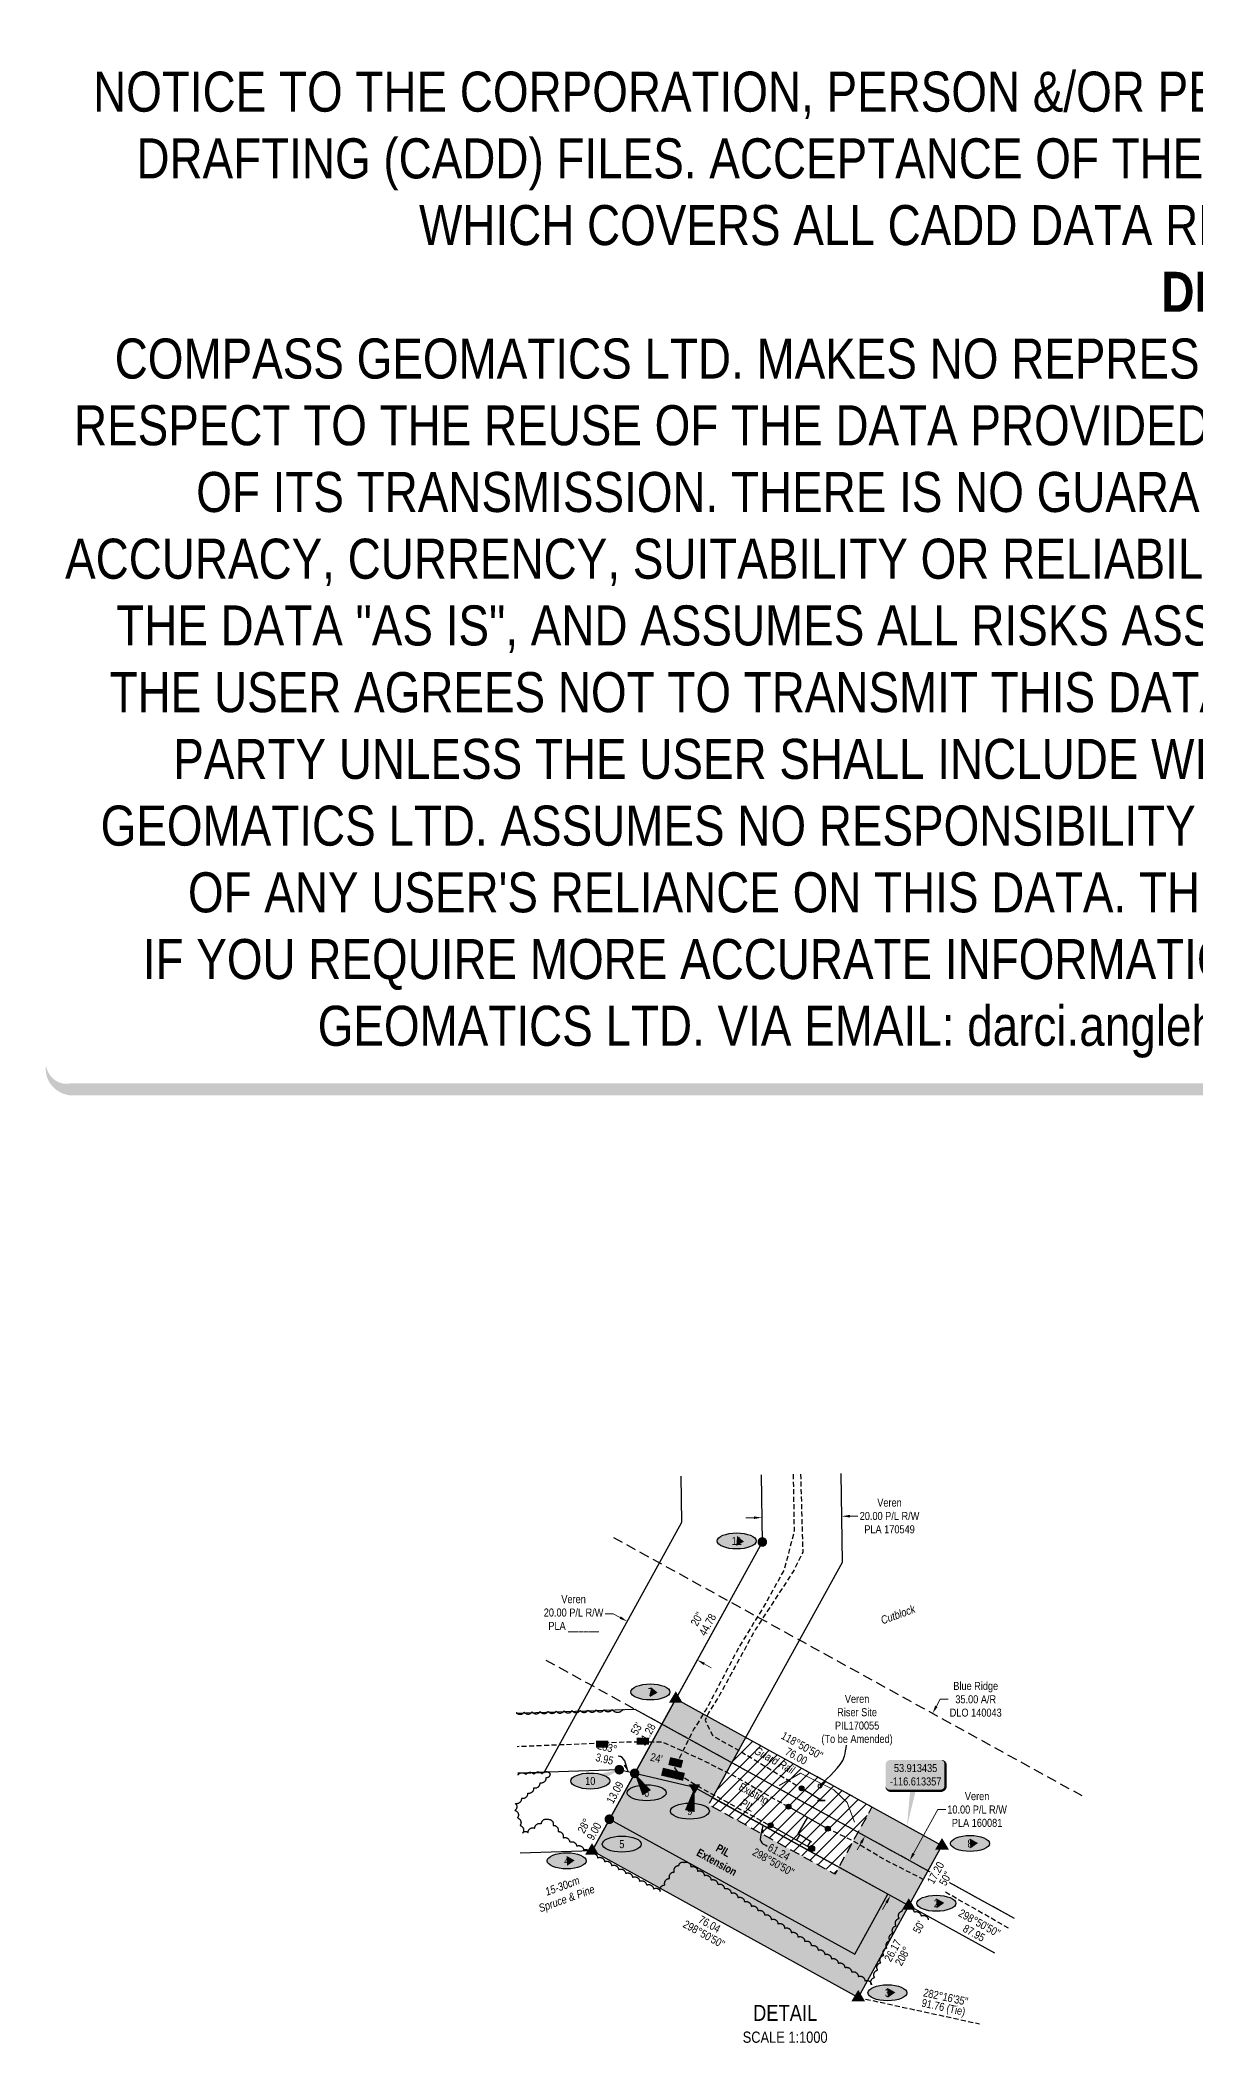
# Model space of a CAD drawing. Extents: x 523732 to 526891, y 5973671 to 5976173.
# Drawn here: x 523732 to 525176, y 5973671 to 5976173 of the extents above; entities that cross this region are included whole.
import ezdxf
from ezdxf.enums import TextEntityAlignment as Align

# ---------------------------------------------------------------- set-up
doc = ezdxf.new("R2010")
doc.units = 0
doc.header["$LTSCALE"] = 5
doc.header["$PDMODE"] = 35
doc.header["$PDSIZE"] = 0.5
for name, pattern in [('0', [1, 1, 0]), ('foc-ACCESSROAD', [3.75, 2.5, -1.25]), ('foc-TIELINE', [1.875, 1.25, -0.625]), ('UG_PIPE', [1.875, 1.25, -0.625])]:
    doc.linetypes.add(name, pattern=pattern)
doc.layers.get('Defpoints').update_dxf_attribs({"color": 9})
for name, color, linetype, lineweight in [('AS-GENERAL', 48, 'Continuous', 18), ('C-RW-T', 13, 'Continuous', 9), ('C-WS-T', 13, 'Continuous', 9), ('F-AR-T', 190, 'Continuous', 9), ('T-TEXT', 48, 'Continuous', 18)]:
    doc.layers.add(name, color=color, linetype=linetype, lineweight=lineweight)
doc.layers.add('AS-PIPE-AG', color=7, linetype='Continuous', true_color=0x7d00fa)
for name, color, linetype in [('AS-PIPE-UG', 44, 'UG_PIPE'), ('AS-SYMBOL', 7, 'Continuous'), ('AS-UNDERLAY-H', 141, 'Continuous'), ('C-RW', 13, 'Continuous'), ('C-WS', 13, 'foc-ACCESSROAD'), ('CG-NOTES', 7, 'Continuous'), ('DETAIL-T', 7, 'Continuous'), ('F-AR', 190, 'foc-ACCESSROAD'), ('L-BD', 7, 'Continuous'), ('L-BD1', 253, 'Continuous'), ('L-MON', 1, 'Continuous'), ('L-TIE', 7, 'foc-TIELINE'), ('P-ELEVATION', 7, 'Continuous'), ('P-PROPOSED', 10, 'Continuous'), ('P-PROPOSED-EXISTING-H', 59, 'Continuous'), ('P-PROPOSED-H', 21, 'Continuous'), ('P-TXT', 4, 'Continuous'), ('T-BUSH', 110, '0'), ('T-BUSH-T', 110, 'Continuous')]:
    doc.layers.add(name, color=color, linetype=linetype)
doc.layers.add('DISCLAIMER', color=7, linetype='Continuous', plot=False)
doc.styles.add('80', font='ARIALN.TTF', dxfattribs={"height": 10})
doc.styles.add('80CG', font='ARIALN.TTF', dxfattribs={"height": 10})
doc.styles.add('80L', font='ARIALN.TTF', dxfattribs={"height": 10})
doc.dimstyles.new('Compass 5 000', dxfattribs={"dimscale": 5, "dimtxt": 9, "dimasz": 2, "dimexe": 0.2, "dimexo": 0.0625, "dimgap": 0.5, "dimtad": 0, "dimtih": 1, "dimtoh": 1, "dimzin": 0, "dimdsep": 46, "dimtxsty": '80CG', "dimcen": 0.1, "dimse1": 1, "dimse2": 1, "dimclrd": 256, "dimclrt": 256, "dimaunit": 1, "dimadec": 4, "dimazin": 0, "dimtfac": 0.06, "dimtofl": 0, "dimtmove": 0, "dimatfit": 1, "dimfxl": 0.2, "dimtolj": 1, "dimtzin": 0, "dimlwd": -1, "dimarcsym": 0})

# ---------------------------------------------------------------- blocks, each defined once
blk = doc.blocks.new('RISER')
h = blk.add_hatch(color=255)
h.dxf.hatch_style = 1
edge = h.paths.add_edge_path()
edge.add_arc((0, 0), 0.7, 0, 360)
blk.add_hatch(color=13).paths.add_polyline_path([(0.58, -0.15), (-0.58, -0.15, 0.774597)])
at = {"color": 13}
blk.add_line((-0.58, -0.15), (0.58, -0.15), dxfattribs=at)
blk.add_circle((0, 0), 0.6, dxfattribs=at)
blk = doc.blocks.new('fdia')
at = {"color": 255, "const_width": 1}
blk.add_lwpolyline([(-0.5, 0, 1), (0.5, 0, 1)], format="xyb", close=True, dxfattribs=at)
blk = doc.blocks.new('Fdiaa')
blk.add_blockref('fdia', (0, 0))
blk = doc.blocks.new('fdib')
at = {"color": 1, "const_width": 1.6}
blk.add_lwpolyline([(-0.4, 0, 1), (0.4, 0, 1)], format="xyb", close=True, dxfattribs=at)
at = {"color": 1}
blk.add_circle((0, 0), 0.8, dxfattribs=at)
blk = doc.blocks.new('Fdibb')
blk.add_blockref('fdib', (0, 0))
blk = doc.blocks.new('fdicc')
for name in ['Fdibb', 'Fdiaa']:
    blk.add_blockref(name, (0, 0))
blk = doc.blocks.new('FDI')
blk.add_blockref('fdicc', (0, 0))
blk = doc.blocks.new('*D446')
at = {"layer": 'C-RW-T', "transparency": 16777216}
for p, q in [((524623.9, 5974327.5), (524613.9, 5974327.3)), ((524743.9, 5974329.4), (524753.9, 5974329.6))]:
    blk.add_line(p, q, dxfattribs=at)
at = {"layer": 'C-RW-T', "linetype": 'Continuous', "transparency": 16777216}
for points in [[(524623.9, 5974329.1), (524624, 5974325.8), (524633.9, 5974327.6)], [(524743.8, 5974331.1), (524743.9, 5974327.7), (524733.9, 5974329.2)]]:
    blk.add_solid(points, dxfattribs=at)
at = {"layer": 'Defpoints', "color": 0, "linetype": 'Continuous', "transparency": 16777216}
for p in [(524633.8, 5974337.5), (524733.7, 5974339.1), (524733.9, 5974329.2)]:
    blk.add_point(p, dxfattribs=at)
at = {"layer": 'C-RW-T', "linetype": 'Continuous', "transparency": 16777216, "insert": (524793.4, 5974329.6), "char_height": 10, "attachment_point": 5, "style": '80CG'}
blk.add_mtext('\\A1;Veren\\P20.00 P/L R/W\\PPLA 170549', dxfattribs=at)
blk = doc.blocks.new('*D447')
at = {"layer": 'Defpoints', "color": 0, "linetype": 'Continuous', "transparency": 16777216}
for p in [(524847.2, 5974083.1), (524870.6, 5974070.2), (524786.2, 5973917)]:
    blk.add_point(p, dxfattribs=at)
at = {"layer": 'F-AR-T', "transparency": 16777216}
for p, q in [((524852, 5974091.9), (524856.8, 5974100.6)), ((524856.8, 5974100.6), (524866.8, 5974100.6)), ((524757.9, 5973921.2), (524753.1, 5973912.4))]:
    blk.add_line(p, q, dxfattribs=at)
at = {"layer": 'F-AR-T', "linetype": 'Continuous', "transparency": 16777216}
for points in [[(524850.5, 5974092.7), (524853.5, 5974091.1), (524847.2, 5974083.1)], [(524756.5, 5973922), (524759.4, 5973920.4), (524762.8, 5973929.9)]]:
    blk.add_solid(points, dxfattribs=at)
at = {"layer": 'F-AR-T', "linetype": 'Continuous', "transparency": 16777216, "insert": (524901.1, 5974100.6), "char_height": 10, "attachment_point": 5, "style": '80CG'}
blk.add_mtext('\\A1;Blue Ridge\\P35.00 A/R\\PDLO 140043', dxfattribs=at)
blk = doc.blocks.new('*D448')
at = {"layer": 'C-RW-T', "transparency": 16777216}
for p, q in [((524823.4, 5973907.9), (524853.7, 5973962.9)), ((524853.7, 5973962.9), (524863.7, 5973962.9)), ((524789.6, 5973846.6), (524784.8, 5973837.9))]:
    blk.add_line(p, q, dxfattribs=at)
at = {"layer": 'C-RW-T', "linetype": 'Continuous', "transparency": 16777216}
for points in [[(524821.9, 5973908.7), (524824.9, 5973907.1), (524818.6, 5973899.2)], [(524788.2, 5973847.4), (524791.1, 5973845.8), (524794.5, 5973855.4)]]:
    blk.add_solid(points, dxfattribs=at)
at = {"layer": 'Defpoints', "color": 0, "linetype": 'Continuous', "transparency": 16777216}
for p in [(524818.6, 5973899.2), (524822.4, 5973897.1), (524798.2, 5973853.3)]:
    blk.add_point(p, dxfattribs=at)
at = {"layer": 'C-RW-T', "linetype": 'Continuous', "transparency": 16777216, "insert": (524902.8, 5973962.9), "char_height": 10, "attachment_point": 5, "style": '80CG'}
blk.add_mtext('\\A1;Veren\\P10.00 P/L R/W\\PPLA 160081', dxfattribs=at)
blk = doc.blocks.new('*D449')
at = {"layer": 'C-RW-T', "transparency": 16777216}
for p, q in [((524448.2, 5974207.6), (524438.2, 5974207.6)), ((524456.9, 5974202.7), (524448.2, 5974207.6)), ((524561.9, 5974144.9), (524570.6, 5974140.1))]:
    blk.add_line(p, q, dxfattribs=at)
at = {"layer": 'C-RW-T', "linetype": 'Continuous', "transparency": 16777216}
for points in [[(524457.7, 5974204.2), (524456.1, 5974201.3), (524465.7, 5974197.9)], [(524562.7, 5974146.4), (524561.1, 5974143.5), (524553.1, 5974149.7)]]:
    blk.add_solid(points, dxfattribs=at)
at = {"layer": 'Defpoints', "color": 0, "linetype": 'Continuous', "transparency": 16777216}
for p in [(524478.2, 5974220.6), (524465.7, 5974197.9), (524565.6, 5974172.5)]:
    blk.add_point(p, dxfattribs=at)
at = {"layer": 'C-RW-T', "linetype": 'Continuous', "transparency": 16777216, "insert": (524398.6, 5974207.6), "char_height": 10, "attachment_point": 5, "style": '80CG'}
blk.add_mtext('\\A1;Veren\\P20.00 P/L R/W\\PPLA ______', dxfattribs=at)
blk = doc.blocks.new('*U453')
h = blk.add_hatch(color=254)
edge = h.paths.add_edge_path()
edge.add_line((-31.5, -20), (31.5, -20))
edge.add_arc((31.5, -14), 6, 270, 360)
edge.add_line((37.5, -14), (37.5, 12.5))
edge.add_arc((31.5, 12.5), 6, 0, 90)
edge.add_line((31.5, 18.5), (-31.5, 18.5))
edge.add_arc((-31.5, 12.5), 6, 90, 180)
edge.add_line((-37.5, 12.5), (-37.5, -14))
edge.add_arc((-31.5, -14), 6, 180, 270)
at = {"color": 1, "flags": 128}
blk.add_lwpolyline([(-31.5, -20, 3, 3, 0), (31.5, -20, 3, 3, 0.414214), (37.5, -14, 3, 3, 0), (37.5, 12.5, 3, 0, 0.414214), (31.5, 18.5, 0, 0, 0), (-31.5, 18.5, 0, 0, 0.414214), (-37.5, 12.5, 0, 0, 0), (-37.5, -14, 0, 3, 0.414214)], format="xyseb", close=True, dxfattribs=at)
blk.add_lwpolyline([(-10.7, -64.3, 0, 10, 0), (0, 0, 5, 5, 0)], format="xyseb", dxfattribs=at)
at = {"color": 1, "style": '80'}
blk.add_attdef('ENTER_TEXT_001', (-36, -5), '', height=10, dxfattribs=at)
blk = doc.blocks.new('PIG')
h = blk.add_hatch(color=255)
h.dxf.hatch_style = 1
edge = h.paths.add_edge_path()
edge.add_arc((0, 0), 0.85, 0, 360)
at = {"layer": 'AS-SYMBOL'}
h = blk.add_hatch(color=13, dxfattribs=at)
h.dxf.hatch_style = 1
h.paths.add_polyline_path([(-0.1, 0, 1), (-0.55, 0, 1)])
h = blk.add_hatch(color=13, dxfattribs=at)
h.dxf.hatch_style = 1
h.paths.add_polyline_path([(0.1, 0, 1), (0.55, 0, 1)])
at = {"layer": 'AS-SYMBOL', "color": 13}
for centre, radius in [((0, 0), 0.75), ((-0.33, 0), 0.225), ((0.33, 0), 0.225)]:
    blk.add_circle(centre, radius, dxfattribs=at)
blk = doc.blocks.new('TRIA')
blk.add_hatch(color=255).paths.add_polyline_path([(-0.04, 1.52), (-1.47, -0.87), (1.39, -0.87)])
blk = doc.blocks.new('Hybrid_EC')
at = {"color": 251}
for points in [[(-1.3, -0.74), (0, 1.42), (1.3, -0.74)], [(0.47, -0.26), (0, 0.53), (-0.47, -0.26)]]:
    blk.add_lwpolyline(points, close=True, dxfattribs=at)
at = {"layer": 'Defpoints'}
blk.add_circle((0, 0), 0.05, dxfattribs=at)
at = {"xscale": 1.2, "yscale": 1.2, "zscale": 1.2}
blk.add_blockref('TRIA', (0.05, 0.06), dxfattribs=at)
blk = doc.blocks.new('*U459')
at = {"layer": 'P-ELEVATION'}
h = blk.add_hatch(color=111, dxfattribs=at)
h.dxf.hatch_style = 1
edge = h.paths.add_edge_path()
edge.add_ellipse((0, 0), major_axis=(-24.4, 0), ratio=0.410256, start_angle=0, end_angle=360)
at = {"layer": 'P-ELEVATION', "color": 7, "flags": 128}
blk.add_lwpolyline([(0, 0, 12.5, 0, 0), (-15.6, 31.1, 0, 0, 0)], format="xyseb", dxfattribs=at)
at = {"layer": 'P-ELEVATION', "color": 7}
blk.add_ellipse((0, 0), major_axis=(-24.4, 0), ratio=0.410256, dxfattribs=at)
at = {"layer": 'P-ELEVATION', "style": '80'}
blk.add_attdef('ELEVATION', text='', height=10, dxfattribs=at).set_placement((0, 0), align=Align.MIDDLE_CENTER)
blk = doc.blocks.new('*U460')
at = {"layer": 'P-ELEVATION'}
h = blk.add_hatch(color=111, dxfattribs=at)
h.dxf.hatch_style = 1
edge = h.paths.add_edge_path()
edge.add_ellipse((0, 0), major_axis=(-24.4, 0), ratio=0.410256, start_angle=0, end_angle=360)
at = {"layer": 'P-ELEVATION', "color": 7, "flags": 128}
blk.add_lwpolyline([(0, 0, 12.5, 0, 0), (-15.1, 24.2, 0, 0, 0)], format="xyseb", dxfattribs=at)
at = {"layer": 'P-ELEVATION', "color": 7}
blk.add_ellipse((0, 0), major_axis=(-24.4, 0), ratio=0.410256, dxfattribs=at)
at = {"layer": 'P-ELEVATION', "style": '80'}
blk.add_attdef('ELEVATION', text='', height=10, dxfattribs=at).set_placement((0, 0), align=Align.MIDDLE_CENTER)
blk = doc.blocks.new('*U461')
at = {"layer": 'P-ELEVATION'}
h = blk.add_hatch(color=111, dxfattribs=at)
h.dxf.hatch_style = 1
edge = h.paths.add_edge_path()
edge.add_ellipse((0, 0), major_axis=(-24.4, 0), ratio=0.410256, start_angle=0, end_angle=360)
at = {"layer": 'P-ELEVATION', "color": 7, "flags": 128}
blk.add_lwpolyline([(0, 0, 12.5, 0, 0), (36.4, 14.1, 0, 0, 0)], format="xyseb", dxfattribs=at)
at = {"layer": 'P-ELEVATION', "color": 7}
blk.add_ellipse((0, 0), major_axis=(-24.4, 0), ratio=0.410256, dxfattribs=at)
at = {"layer": 'P-ELEVATION', "style": '80'}
blk.add_attdef('ELEVATION', text='', height=10, dxfattribs=at).set_placement((0, 0), align=Align.MIDDLE_CENTER)
blk = doc.blocks.new('*U462')
at = {"layer": 'P-ELEVATION'}
h = blk.add_hatch(color=111, dxfattribs=at)
h.dxf.hatch_style = 1
edge = h.paths.add_edge_path()
edge.add_ellipse((0, 0), major_axis=(-24.4, 0), ratio=0.410256, start_angle=0, end_angle=360)
at = {"layer": 'P-ELEVATION', "color": 7, "flags": 128}
blk.add_lwpolyline([(0, 0, 12.5, 0, 0), (9.1, -0.8, 0, 0, 0)], format="xyseb", dxfattribs=at)
at = {"layer": 'P-ELEVATION', "color": 7}
blk.add_ellipse((0, 0), major_axis=(-24.4, 0), ratio=0.410256, dxfattribs=at)
at = {"layer": 'P-ELEVATION', "style": '80'}
blk.add_attdef('ELEVATION', text='', height=10, dxfattribs=at).set_placement((0, 0), align=Align.MIDDLE_CENTER)
blk = doc.blocks.new('*U463')
at = {"layer": 'P-ELEVATION'}
h = blk.add_hatch(color=111, dxfattribs=at)
h.dxf.hatch_style = 1
edge = h.paths.add_edge_path()
edge.add_ellipse((0, 0), major_axis=(-24.4, 0), ratio=0.410256, start_angle=0, end_angle=360)
at = {"layer": 'P-ELEVATION', "color": 7, "flags": 128}
blk.add_lwpolyline([(0, 0, 12.5, 0, 0), (9.9, 0.5, 0, 0, 0)], format="xyseb", dxfattribs=at)
at = {"layer": 'P-ELEVATION', "color": 7}
blk.add_ellipse((0, 0), major_axis=(-24.4, 0), ratio=0.410256, dxfattribs=at)
at = {"layer": 'P-ELEVATION', "style": '80'}
blk.add_attdef('ELEVATION', text='', height=10, dxfattribs=at).set_placement((0, 0), align=Align.MIDDLE_CENTER)
blk = doc.blocks.new('Hybrid_RC')
at = {"color": 4}
for points in [[(1.08, 0.6), (0, -1.2), (-1.08, 0.6)], [(0, 0.6), (0.54, -0.3), (-0.54, -0.3)]]:
    blk.add_lwpolyline(points, close=True, dxfattribs=at)
at = {"rotation": 180}
blk.add_blockref('TRIA', (-0.04, -0.07), dxfattribs=at)
blk = doc.blocks.new('*U543')
at = {"layer": 'P-ELEVATION'}
h = blk.add_hatch(color=111, dxfattribs=at)
h.dxf.hatch_style = 1
edge = h.paths.add_edge_path()
edge.add_ellipse((0, 0), major_axis=(-24.4, 0), ratio=0.410256, start_angle=0, end_angle=360)
at = {"layer": 'P-ELEVATION', "color": 7, "flags": 128}
blk.add_lwpolyline([(0, 0, 12.5, 0, 0), (5.7, 29.3, 0, 0, 0)], format="xyseb", dxfattribs=at)
at = {"layer": 'P-ELEVATION', "color": 7}
blk.add_ellipse((0, 0), major_axis=(-24.4, 0), ratio=0.410256, dxfattribs=at)
at = {"layer": 'P-ELEVATION', "style": '80'}
blk.add_attdef('ELEVATION', text='', height=10, dxfattribs=at).set_placement((0, 0), align=Align.MIDDLE_CENTER)
blk = doc.blocks.new('Disclaimer_Legal')
at = {"layer": 'DISCLAIMER', "color": 254, "flags": 128}
blk.add_lwpolyline([(-3612.9, -1104.6, 37.5, 37.5, 0), (4096.1, -1104.6, 37.5, 37.5, 0.414214), (4171.1, -1029.6, 37.5, 37.5, 0), (4171.1, 2078.7, 37.5, 0, 0.414214), (4096.1, 2153.7, 0, 0, 0), (-3612.9, 2153.7, 0, 0, 0.414214), (-3687.9, 2078.7, 0, 0, 0), (-3687.9, -1029.6, 0, 37.5, 0.414214)], format="xyseb", close=True, dxfattribs=at)
at = {"layer": 'DISCLAIMER', "color": 254, "insert": (241.6, 533.9), "char_height": 125, "width": 7717.568, "attachment_point": 5, "style": '80'}
blk.add_mtext('NOTICE TO THE CORPORATION, PERSON &/OR PERSONS REGARDING THIS COMPUTER AIDED DESIGN AND DRAFTING (CADD) FILES. ACCEPTANCE OF THE CADD DATA IS BASED ON THE FOLLOWING DISCLAIMER WHICH COVERS ALL CADD DATA RECIEVED FROM COMPASS GEOMATICS LTD.\\P{\\fArial Narrow|b1|i0|c0|p34;DISCLAIMER}\\PCOMPASS GEOMATICS LTD. MAKES NO REPRESENTATION OR WARRANTIES, EXPRESS OR IMPLIED, WITH RESPECT TO THE REUSE OF THE DATA PROVIDED HEREWITH, REGARDLESS OF ITS FORMAT OR THE MEANS OF ITS TRANSMISSION. THERE IS NO GUARANTEE OR REPRESENTATION TO THE USER AS TO THE ACCURACY, CURRENCY, SUITABILITY OR RELIABILITY OF THIS DATA FOR ANY PURPOSE. THE USER ACCEPTS THE DATA "AS IS", AND ASSUMES ALL RISKS ASSOCIATED WITH ITS USE. BY ACCEPTANCE OF THIS DATA, THE USER AGREES NOT TO TRANSMIT THIS DATA OR PROVIDE ACCESS OR ANY PART OF IT TO ANOTHER PARTY UNLESS THE USER SHALL INCLUDE WITH THE DATA A COPY OF THIS DISCLAIMER. COMPASS GEOMATICS LTD. ASSUMES NO RESPONSIBILITY FOR ACTUAL OR CONSEQUENTIAL DAMAGE AS A RESULT OF ANY USER\'S RELIANCE ON THIS DATA. THIS CADD FILE IS FOR ILLUSTRATION PURPOSES ONLY.\\PIF YOU REQUIRE MORE ACCURATE INFORMATION, PLEASE CONTACT DARCI ANGLEHART AT COMPASS GEOMATICS LTD. VIA EMAIL: darci.anglehart@compassgeomatics.ca OR CELL: 506-961-7292', dxfattribs=at)

msp = doc.modelspace()

# ---------------------------------------------------------------- hatches: boundary and pattern name
at = {"layer": 'AS-UNDERLAY-H'}
h = msp.add_hatch(color=256, dxfattribs=at)
h.dxf.hatch_style = 1
h.paths.add_polyline_path([(524426.731, 5974049.117), (524442.229, 5974049.117), (524442.229, 5974040.389), (524426.731, 5974040.389)])
h = msp.add_hatch(color=256, dxfattribs=at)
h.dxf.hatch_style = 1
h.paths.add_polyline_path([(524477.547, 5974052.781), (524493.045, 5974052.781), (524493.045, 5974044.053), (524477.547, 5974044.053)])
at = {"layer": 'P-PROPOSED-EXISTING-H'}
h = msp.add_hatch(dxfattribs=at)
h.set_pattern_fill('ANSI31', color=256, scale=3.497988, style=0)
h.set_pattern_definition([(45, (302.009, 3434.231), (-7.853207015, 7.853207015), [])])
h.paths.add_polyline_path([(524771.448, 5973966.189), (524613.876, 5974052.986), (524572.407, 5973977.702), (524567.584, 5973968.948), (524725.095, 5973882.185)])
at = {"layer": 'P-PROPOSED-H'}
h = msp.add_hatch(color=256, dxfattribs=at)
h.dxf.hatch_style = 1
h.paths.add_polyline_path([(524567.584, 5973968.948), (524572.407, 5973977.702), (524613.876, 5974052.986), (524526.325, 5974101.212), (524421.655, 5973911.522), (524754.283, 5973728.214), (524858.953, 5973917.905), (524771.448, 5973966.189), (524725.156, 5973882.151)])

# ---------------------------------------------------------------- linework, layer by layer
at = {"color": 13, "const_width": 1.999, "flags": 128}
msp.add_lwpolyline([(524703.238, 5973974.181), (524708.235, 5973974.181), (524713.232, 5973974.181)], dxfattribs=at)
at = {"layer": 'AS-GENERAL', "flags": 128}
msp.add_lwpolyline([(524749.665, 5973947.121), (524740.34, 5973971.896), (524723.8, 5973987.686), (524682.13, 5974008.556), (524655.545, 5973992.786)], dxfattribs=at)
at = {"layer": 'AS-PIPE-AG', "flags": 128}
for points in [[(524708.23, 5973974.131), (524683.465, 5973989.321)], [(524667.19, 5973966.616), (524716.36, 5973938.976)], [(524644.99, 5973943.166), (524696.075, 5973914.141)], [(524696.005, 5973922.286), (524679.435, 5973932.781), (524691.14, 5973953.366)], [(524677.045, 5973924.436), (524681.62, 5973931.726)], [(524695.125, 5973923.951), (524690.4, 5973916.676)]]:
    msp.add_lwpolyline(points, dxfattribs=at)
at = {"layer": 'AS-PIPE-UG', "flags": 128}
for points in [[(524673.027, 5974381.734), (524674.16, 5974310.556), (524661.895, 5974262.896), (524638.435, 5974220.166), (524605.335, 5974165.886), (524564.74, 5974088.931), (524548.995, 5974063.576), (524538.845, 5974043.176), (524524.74, 5974015.051), (524531.425, 5974006.081), (524558.43, 5973989.616), (524641.095, 5973944.726), (524644.705, 5973943.101)], [(524682.251, 5974381.884), (524684.975, 5974284.491), (524673.08, 5974260.256), (524625.91, 5974188.046), (524581.51, 5974106.696), (524567.24, 5974083.671), (524562.87, 5974074.671), (524572.705, 5974054.836), (524608.8, 5974034.681), (524683.57, 5973989.376)], [(524666.89, 5973966.206), (524596.045, 5974006.391), (524556.635, 5974026.016), (524509.87, 5974047.131), (524462.815, 5974046.981), (524328.1, 5974041.365)], [(524942.185, 5973814.635), (524830.835, 5973878.236), (524790.625, 5973898.316), (524748.07, 5973923.531), (524716.365, 5973939.026)]]:
    msp.add_lwpolyline(points, dxfattribs=at)
at = {"layer": 'C-RW', "flags": 128}
for points in [[(524329.024, 5974008.183), (524361.835, 5974009.344), (524534.061, 5974322.018), (524533.132, 5974379.469)], [(524633.066, 5974381.087), (524634.425, 5974297.121), (524421.655, 5973911.522), (524331.804, 5973908.338)], [(524633.066, 5974381.087), (524634.425, 5974297.121), (524443.34, 5973950.821), (524750.205, 5973782.271), (524791.427, 5973857.06), (524572.409, 5973977.707), (524734.785, 5974272.134), (524732.995, 5974382.705)], [(524326.838, 5974083.17), (524475.021, 5974088.42), (524949.131, 5973827.242)], [(524925.017, 5973783.477), (524549.642, 5973990.248), (524455.618, 5974012.651), (524329.024, 5974008.174)]]:
    msp.add_lwpolyline(points, dxfattribs=at)
at = {"layer": 'C-WS', "flags": 128}
msp.add_lwpolyline([(524572.407, 5973977.702), (524613.876, 5974052.986), (524771.448, 5973966.189), (524729.978, 5973890.905), (524725.156, 5973882.151), (524567.584, 5973968.948)], close=True, dxfattribs=at)
at = {"layer": 'F-AR', "flags": 128}
msp.add_lwpolyline([(524448.345, 5974302.844), (525033.529, 5973980.423)], dxfattribs=at)
at = {"layer": 'F-AR'}
msp.add_lwpolyline([(524363.945, 5974149.66), (524949.129, 5973827.238)], dxfattribs=at)
at = {"layer": 'L-TIE', "flags": 128}
msp.add_lwpolyline([(524754.283, 5973728.214), (524905.898, 5973695.221)], dxfattribs=at)
at = {"layer": 'P-PROPOSED', "flags": 128}
msp.add_lwpolyline([(524421.655, 5973911.522), (524526.325, 5974101.212), (524858.953, 5973917.905), (524754.283, 5973728.214)], close=True, dxfattribs=at)
at = {"layer": 'T-BUSH', "flags": 128}
for points in [[(524326.897, 5974084.35, 0.52056705), (524336.887, 5974084.649, 0.52056705), (524346.876, 5974084.947, 0.52056705), (524356.866, 5974085.246, 0.52056705), (524366.856, 5974085.544, 0.52056705), (524376.846, 5974085.843, 0.52056705), (524386.835, 5974086.141, 0.52056705), (524396.825, 5974086.439, 0.52056705), (524406.815, 5974086.738, 0.52056705), (524416.805, 5974087.036, 0.52056705), (524426.794, 5974087.335, 0.52056705), (524436.784, 5974087.633, 0.52056705), (524446.774, 5974087.932, 0.52056705), (524460.706, 5974088.348, 0.52056705)], [(524329.136, 5974006.137, -0.52056705), (524339.119, 5974006.599, -0.52056705), (524349.103, 5974007.061, -0.52056705), (524359.087, 5974007.524, -0.52056705), (524369.07, 5974007.986, -0.52056705), (524363.958, 5974002.534, -0.52056705), (524356.317, 5973996.091, -0.52056705), (524348.677, 5973989.649, -0.52056705), (524341.036, 5973983.206, -0.52056705), (524333.396, 5973976.764, -0.52056705), (524325.755, 5973970.321, -0.52056705), (524325.238, 5973961.918, -0.52056705), (524328.506, 5973952.474, -0.52056705), (524331.774, 5973943.029, -0.52056705), (524335.043, 5973933.584, -0.52056705), (524341.726, 5973934.187, -0.52056705), (524350.072, 5973939.684, -0.52056705), (524358.419, 5973945.181, -0.52056705), (524366.765, 5973950.679, -0.52056705), (524373.067, 5973943.178, -0.52056705), (524379.322, 5973935.383, -0.52056705), (524385.577, 5973927.589, -0.52056705), (524393.785, 5973922.105, -0.52056705), (524402.513, 5973917.237, -0.52056705), (524411.242, 5973912.37, -0.52056705), (524419.971, 5973907.502, -0.52056705), (524428.7, 5973902.635, -0.52056705), (524437.429, 5973897.767, -0.52056705), (524446.157, 5973892.9, -0.52056705), (524454.886, 5973888.032, -0.52056705), (524463.615, 5973883.165, -0.52056705), (524472.344, 5973878.297, -0.52056705), (524481.073, 5973873.429, -0.52056705), (524489.802, 5973868.562, -0.52056705), (524498.53, 5973863.694, -0.52056705), (524506.866, 5973860.604, -0.52056705), (524512.723, 5973868.702, -0.52056705), (524518.581, 5973876.8, -0.52056705), (524524.438, 5973884.897, -0.52056705), (524530.296, 5973892.995, -0.52056705), (524536.938, 5973896.837, -0.52056705), (524545.298, 5973891.36, -0.52056705), (524553.658, 5973885.883, -0.52056705), (524562.018, 5973880.406, -0.52056705), (524570.378, 5973874.929, -0.52056705), (524578.738, 5973869.452, -0.52056705), (524587.098, 5973863.975, -0.52056705), (524595.458, 5973858.499, -0.52056705), (524603.818, 5973853.022, -0.52056705), (524612.178, 5973847.545, -0.52056705), (524620.538, 5973842.068, -0.52056705), (524628.898, 5973836.591, -0.52056705), (524637.258, 5973831.114, -0.52056705), (524645.618, 5973825.637, -0.52056705), (524653.977, 5973820.16, -0.52056705), (524662.337, 5973814.684, -0.52056705), (524670.697, 5973809.207, -0.52056705), (524679.057, 5973803.73, -0.52056705), (524687.417, 5973798.253, -0.52056705), (524695.777, 5973792.776, -0.52056705), (524704.137, 5973787.299, -0.52056705), (524712.497, 5973781.822, -0.52056705), (524720.857, 5973776.345, -0.52056705), (524729.217, 5973770.868, -0.52056705), (524737.577, 5973765.392, -0.52056705), (524745.937, 5973759.915, -0.52056705), (524754.297, 5973754.438, -0.52056705), (524762.657, 5973748.961, -0.52056705), (524770.886, 5973743.911, -0.52056705), (524774.728, 5973753.137, -0.52056705), (524778.571, 5973762.363, -0.52056705), (524782.414, 5973771.589, -0.52056705), (524786.256, 5973780.815, -0.52056705), (524790.099, 5973790.041, -0.52056705), (524793.941, 5973799.267, -0.52056705), (524797.784, 5973808.493, -0.52056705), (524801.627, 5973817.719, -0.52056705), (524805.469, 5973826.945, -0.52056705), (524809.312, 5973836.171, -0.52056705), (524815.251, 5973839.493, -0.52056705), (524824.051, 5973834.756, -0.52056705), (524832.851, 5973830.019, -0.52056705), (524841.84, 5973825.18, -0.52056705)]]:
    msp.add_lwpolyline(points, format="xyb", dxfattribs=at)

# ---------------------------------------------------------------- block references
at = {"layer": 'AS-SYMBOL', "color": 2, "xscale": 4.997125699999994, "yscale": 4.997125699999994, "zscale": 4.997125699999994}
for p in [(524683.52, 5973989.421), (524667.165, 5973966.536), (524644.98, 5973943.206), (524716.365, 5973939.026)]:
    msp.add_blockref('RISER', p, dxfattribs=at)
at = {"layer": 'AS-SYMBOL', "color": 3, "xscale": 4.997125699999986, "yscale": 4.997125699999986, "zscale": 4.997125699999986}
msp.add_blockref('PIG', (524696.08, 5973914.191), dxfattribs=at)
at = {"layer": 'CG-NOTES', "xscale": 0.9985906680610052, "yscale": 0.9985906680610052, "zscale": 0.9985906680610052}
for name, p, values in [('*U462', (524602.467, 5974298.412), {'ELEVATION': '11'}), ('*U462', (524494.577, 5974109.765), {'ELEVATION': '7'}), ('*U461', (524419.451, 5973998.572), {'ELEVATION': '10'}), ('*U460', (524489.96, 5973983.902), {'ELEVATION': '6'}), ('*U543', (524543.946, 5973961.013), {'ELEVATION': '9'}), ('*U459', (524458.913, 5973919.73), {'ELEVATION': '5'}), ('*U463', (524894.021, 5973920.511), {'ELEVATION': '8'}), ('*U463', (524390.096, 5973898.848), {'ELEVATION': '4'}), ('*U463', (524851.969, 5973845.784), {'ELEVATION': '2'}), ('*U463', (524790.835, 5973733.989), {'ELEVATION': '3'})]:
    msp.add_blockref(name, p, dxfattribs=at).add_auto_attribs(values)
at = {"layer": 'DETAIL-T', "color": 3, "linetype": 'Continuous'}
ref = msp.add_blockref('*U453', (524825.938, 5974006.346), dxfattribs=at)
ref.add_attrib('ENTER_TEXT_001', '53.913435', (524798.871, 5974009.765), dxfattribs={"layer": '0', "color": 1, "height": 10, "style": '80'})
ref.add_attrib('ENTER_TEXT_002', '-116.613357', (524793.861, 5973993.057), dxfattribs={"layer": '0', "color": 1, "height": 10, "style": '80'})
at = {"layer": 'DISCLAIMER', "xscale": 0.4, "yscale": 0.4, "zscale": 0.4}
msp.add_blockref('Disclaimer_Legal', (525214.602, 5975304.32), dxfattribs=at)
at = {"layer": 'L-MON'}
for name, p, xscale, yscale, zscale in [('FDI', (524634.425, 5974297.121), 4.997109999999982, 4.997109999999982, 4.997109999999982), ('FDI', (524455.75, 5974012.666), 4.997109999999982, 4.997109999999982, 4.997109999999982), ('FDI', (524474.925, 5974008.096), 4.997109999999982, 4.997109999999982, 4.997109999999982), ('Hybrid_RC', (524549.642, 5973990.248), 4.997125699999994, 4.997125699999994, 4.997125699999994), ('FDI', (524443.34, 5973950.821), 4.997109999999982, 4.997109999999982, 4.997109999999982)]:
    msp.add_blockref(name, p, dxfattribs=dict(at, xscale=xscale, yscale=yscale, zscale=zscale))
at = {"layer": 'L-MON', "color": 6, "xscale": 4.999999999999989, "yscale": 4.999999999999989, "zscale": 4.999999999999989}
for p in [(524526.325, 5974101.212), (524421.655, 5973911.522), (524858.953, 5973917.905), (524754.283, 5973728.214)]:
    msp.add_blockref('Hybrid_EC', p, dxfattribs=at)

# ---------------------------------------------------------------- texts
at = {"layer": 'C-WS-T', "insert": (524752.851, 5974074.649), "char_height": 9.99422, "width": 88.50039, "attachment_point": 5, "style": '80CG'}
msp.add_mtext('\\A1;Veren\\PRiser Site\\PPIL170055\\P(To be Amended)', dxfattribs=at)
at = {"layer": 'DETAIL-T', "color": 3, "insert": (524662.981, 5973695.122), "char_height": 19.9885, "width": 105.44494, "attachment_point": 5, "style": '80CG'}
msp.add_mtext('DETAIL\\P{\\H0.7x;SCALE 1:1000}', dxfattribs=at)
at = {"layer": 'L-BD', "style": '80L'}
for s, p in [("282°16'35''", (524863.64, 5973728.709)), ('91.76 (Tie)', (524860.611, 5973714.793))]:
    msp.add_text(s, height=9.99425, rotation=347.7232, dxfattribs=at).set_placement(p, align=Align.MIDDLE)
at = {"layer": 'L-BD1', "style": '80L'}
for s, height, rotation, p in [("20''", 9.9943, 61.1105, (524552.862, 5974201.022)), ('44.78', 9.9943, 61.1105, (524565.988, 5974193.779)), ("53'", 9.9943, 61.1016, (524477.272, 5974064.048)), ('21.28', 9.9943, 61.1016, (524490.396, 5974056.803)), ('283°', 9.9943, 346.5947, (524440.808, 5974040.681)), ("118°50'50''", 9.99425, 331.1524, (524684.214, 5974042.82)), ('76.00', 9.9943, 331.1524, (524676.981, 5974029.688)), ('3.95', 9.9943, 346.5947, (524437.332, 5974026.099)), ("24'", 9.9943, 346.5947, (524502.091, 5974027.309)), ('13.09', 9.9943, 61.1249, (524450.381, 5973984.285)), ('28°', 9.9943, 61.1105, (524411.715, 5973942.639)), ('9.00', 9.9943, 61.1105, (524424.185, 5973935.758)), ("298°50'50''", 9.99425, 331.1524, (524648.342, 5973897.366)), ('61.24', 9.9943, 331.1524, (524655.213, 5973909.841)), ("298°50'50''", 9.99425, 331.1559, (524905.862, 5973821.124)), ("298°50'50''", 9.99425, 331.1524, (524561.605, 5973807.325)), ('76.04', 9.9943, 331.1524, (524568.477, 5973819.8)), ("50'", 9.9943, 61.1524, (524829.87, 5973816.06)), ('87.95', 9.9943, 331.1559, (524898.992, 5973808.649)), ('26.17', 9.9943, 61.1524, (524797.439, 5973786.764)), ('208°', 9.9943, 61.1524, (524809.913, 5973779.893))]:
    msp.add_text(s, height=height, rotation=rotation, dxfattribs=at).set_placement(p, align=Align.MIDDLE)
at = {"layer": 'L-BD1', "char_height": 9.9943, "attachment_point": 2, "rotation": 346.5651, "style": '80L', "bg_fill": 1, "box_fill_scale": 1, "bg_fill_color": 21, "bg_fill_transparency": 0}
for s, insert, width in [('15.34', (524523.993, 5974011.859), 28.20792), ("05''", (524527.433, 5974026.451), 16.65931)]:
    msp.add_mtext(s, dxfattribs=dict(at, insert=insert, width=width))
at = {"layer": 'P-TXT', "char_height": 9.99422, "attachment_point": 2, "rotation": 331.152387, "style": '80CG'}
for s, insert, width in [('Existing PIL', (524626.381, 5973987.274), 39.40191), ('{\\fArial Narrow|b1|i0|c0|p34;PIL Extension}', (524588.019, 5973916.166), 50.53612)]:
    msp.add_mtext(s, dxfattribs=dict(at, insert=insert, width=width))
at = {"layer": 'T-BUSH-T', "insert": (524347.668, 5973859.407), "char_height": 10, "attachment_point": 1, "rotation": 20, "style": '80L'}
msp.add_mtext_dynamic_manual_height_columns('\\pi15.18302;{\\fArial Narrow|b0|i1|c0|p34;15-30cm\\P\\pi0.45587;Spruce & Pine}', width=73.04679, gutter_width=47.5, heights=[0], dxfattribs=at)
at = {"layer": 'T-TEXT', "char_height": 10, "attachment_point": 1, "style": '80L'}
for s, width, gutter_width, insert, rotation in [('\\pi4.63049;{\\fArial Narrow|b0|i1|c0|p34;Cutblock}', 53.4015, 47.5, (524776.932, 5974202.033), 20), ('\\pi5.74236;{\\fArial Narrow|b0|i1|c0|p34;Guard Rail}', 65.6116, 50, (524623.176, 5974044.878), 331.0899)]:
    msp.add_mtext_dynamic_manual_height_columns(s, width=width, gutter_width=gutter_width, heights=[0], dxfattribs=dict(at, insert=insert, rotation=rotation))

# ---------------------------------------------------------------- dimensions: what is measured, and where the dimension line sits
at = {"layer": 'C-RW-T', "color": 3, "linetype": 'Continuous'}
for base, p1, p2, angle, text, picture, middle in [((524733.86, 5974329.245), (524633.771, 5974337.515), (524733.7, 5974339.133), 0.927775, 'Veren\\P20.00 P/L R/W\\PPLA 170549', '*D446', (524793.397, 5974329.569)), ((524465.696, 5974197.901), (524565.645, 5974172.472), (524478.215, 5974220.63), 151.153336, 'Veren\\P20.00 P/L R/W\\PPLA ______', '*D449', (524398.638, 5974207.551))]:
    dim = msp.add_linear_dim(base=base, p1=p1, p2=p2, angle=angle, text=text, dimstyle='Compass 5 000', dxfattribs=at)
    dim.commit()
    dim.dimension.update_dxf_attribs({"geometry": picture, "text_midpoint": middle, "dimtype": 161})

# ---------------------------------------------------------------- leaders
at = {"layer": 'C-WS-T', "path_type": 1}
msp.add_leader([(524706.651, 5973992.249), (524737.122, 5974029.526), (524739.688, 5974043.489)], dimstyle='Compass 5 000', override={"dimldrblk": 'Small'}, dxfattribs=at)
at = {"layer": 'L-BD1', "color": 3, "path_type": 1}
msp.add_leader([(524467.16, 5974009.9), (524457.347, 5974028.989), (524454.348, 5974029.655)], dimstyle='Compass 5 000', override={"dimgap": 0.5, "dimtad": 0}, dxfattribs=at)
at = {"layer": 'L-BD1', "path_type": 1}
msp.add_leader([(524634.939, 5973943.262), (524633.724, 5973921.243), (524640.645, 5973917.306)], dimstyle='Compass 5 000', override={"dimgap": 0.5, "dimtad": 0}, dxfattribs=at)

# ---------------------------------------------------------------- next in the draw order: texts
at = {"layer": 'L-BD1', "insert": (524839.344, 5973873.166), "char_height": 9.99425, "width": 28.18747, "attachment_point": 1, "rotation": 61.1524, "line_spacing_factor": 0.855, "style": '80L', "bg_fill": 3, "box_fill_scale": 1.15, "bg_fill_color": 256, "bg_fill_true_color": 256, "bg_fill_transparency": 0}
msp.add_mtext("\\pi0.66353;17.20 \\P\\pi6.04243;50''", dxfattribs=at)

# ---------------------------------------------------------------- next in the draw order: block references
at = {"layer": 'L-MON', "color": 6, "xscale": 4.999999999999989, "yscale": 4.999999999999989, "zscale": 4.999999999999989}
msp.add_blockref('Hybrid_EC', (524817.467, 5973842.72), dxfattribs=at)

# ---------------------------------------------------------------- next in the draw order: dimensions: what is measured, and where the dimension line sits
at = {"layer": 'C-RW-T', "color": 3, "linetype": 'Continuous'}
dim = msp.add_linear_dim(base=(524818.574, 5973899.171), p1=(524798.243, 5973853.309), p2=(524822.362, 5973897.084), angle=61.146359, text='Veren\\P10.00 P/L R/W\\PPLA 160081', dimstyle='Compass 5 000', dxfattribs=at)
dim.commit()
dim.dimension.update_dxf_attribs({"geometry": '*D448', "text_midpoint": (524902.76, 5973962.876), "dimtype": 161})
at = {"layer": 'F-AR-T', "color": 3, "linetype": 'Continuous'}
dim = msp.add_linear_dim(base=(524847.17, 5974083.102), p1=(524786.189, 5973917.014), p2=(524870.59, 5974070.198), angle=61.146359, text='Blue Ridge\\P35.00 A/R\\PDLO 140043', dimstyle='Compass 5 000', dxfattribs=at)
dim.commit()
dim.dimension.update_dxf_attribs({"geometry": '*D447', "text_midpoint": (524901.102, 5974100.619), "dimtype": 161})

doc.saveas('drawing.dxf')
